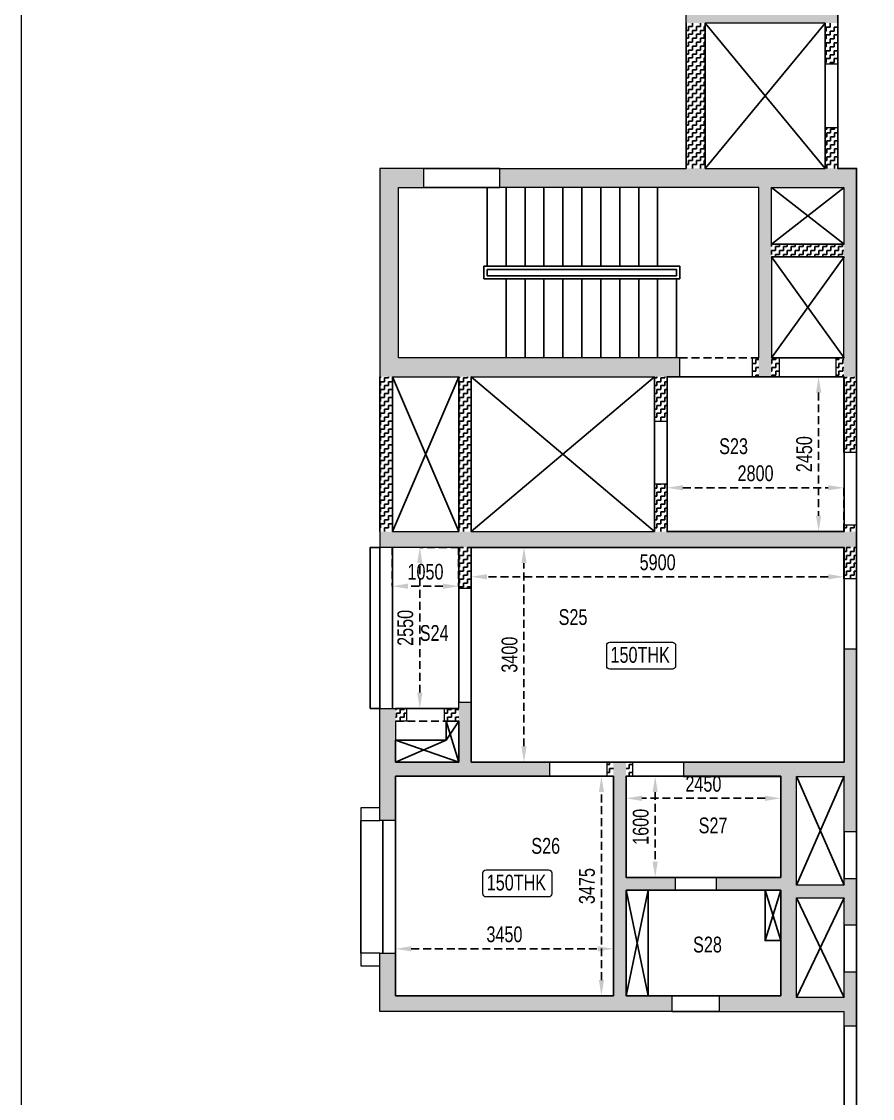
# Model space of a CAD drawing. Header units: millimetres. Extents: x 0 to 40011, y 16 to 56597.
# Drawn here: x 4 to 13475, y 24590 to 41640 of the extents above; entities that cross this region are included whole.
import ezdxf

# ---------------------------------------------------------------- set-up
doc = ezdxf.new("R2010")
doc.units = ezdxf.units.MM
doc.linetypes.add('HIDDEN', pattern=[0.375, 0.25, -0.125])
for name, color, linetype in [('A-STAIRCASE', 8, 'Continuous'), ('RAILING', 6, 'Continuous'), ('S-BEAM', 4, 'HIDDEN'), ('S-BEAM 1', 6, 'Continuous'), ('S-CUTOUT', 25, 'Continuous'), ('S-WALL HATCH', 251, 'Continuous')]:
    doc.layers.add(name, color=color, linetype=linetype)
for name, color, linetype, lineweight in [("S-BEAM NO'S", 2, 'Continuous', 20), ('S-GENERAL', 252, 'Continuous', 20), ('s-text', 20, 'Continuous', 13), ('S-WALL', 100, 'Continuous', 20)]:
    doc.layers.add(name, color=color, linetype=linetype, lineweight=lineweight)
doc.styles.add('Dim.s & Anno.(Misc.)', font='ARIALN.TTF')
doc.styles.add('SOBHA', font='swisscl.ttf')
doc.dimstyles.new('S-100-2', dxfattribs={"dimscale": 100, "dimtxt": 2.5, "dimasz": 2.5, "dimexe": 0, "dimexo": 0, "dimgap": 1, "dimtad": 1, "dimdec": 0, "dimzin": 0, "dimdsep": 46, "dimtxsty": 'SOBHA', "dimcen": 0.0895, "dimclrd": 8, "dimclre": 8, "dimclrt": 2, "dimadec": 0, "dimazin": 0, "dimtfac": 1, "dimtdec": 0, "dimtofl": 0, "dimtmove": 0, "dimatfit": 3, "dimfxl": 0.18, "dimtolj": 1, "dimtzin": 0, "dimlwd": -1, "dimlwe": -1, "dimarcsym": 1})
pattern_1 = [(0, (0, 0), (62.5, 62.5), [62.5, -62.5]), (90, (62.5, 0), (-62.5, 62.5), [62.5, -62.5])]

# ---------------------------------------------------------------- blocks, each defined once
blk = doc.blocks.new('WING 05 TYP WALLS')
at = {"layer": 'S-WALL HATCH', "ltscale": 7.5, "transparency": 33554687}
h = blk.add_hatch(color=251, dxfattribs=at)
h.dxf.hatch_style = 1
h.paths.add_polyline_path([(-602432, -51698), (-600532, -51698), (-600332, -51698), (-600032, -51698), (-600032, -51398), (-600232, -51398), (-602732, -51398), (-602732, -52448), (-602732, -52648), (-602732, -54298), (-602432, -54298), (-600532, -54298), (-600332, -54298), (-600332, -53998), (-600532, -53998), (-602432, -53998)])
h = blk.add_hatch(dxfattribs=at)
h.set_pattern_fill('ZIGZAG', color=251, scale=500)
h.set_pattern_definition([(0, (-602881.83, -54947.9), (62.5, 62.5), [62.5, -62.5]), (90, (-602819.33, -54947.9), (-62.5, 62.5), [62.5, -62.5])])
h.paths.add_polyline_path([(-600332, -54298), (-600532, -54298), (-600532, -54948), (-600332, -54948)])
h.paths.add_polyline_path([(-600332, -53348), (-600532, -53348), (-600532, -53998), (-600332, -53998)])
h.paths.add_polyline_path([(-602732, -52448), (-602882, -52448), (-602882, -52648), (-602732, -52648)])
h.paths.add_polyline_path([(-600332, -51698), (-600532, -51698), (-600532, -52348), (-600332, -52348)])
h = blk.add_hatch(dxfattribs=at)
h.set_pattern_fill('ZIGZAG', color=251, scale=500)
h.set_pattern_definition(pattern_1)
h.paths.add_polyline_path([(-602432, -54298), (-602732, -54298), (-602732, -56598), (-602432, -56598)])
h = blk.add_hatch(dxfattribs=at)
h.set_pattern_fill('ZIGZAG', color=251, scale=500)
h.set_pattern_definition(pattern_1)
h.paths.add_polyline_path([(-600332, -55948), (-600532, -55948), (-600532, -56598), (-600332, -56598)])
h = blk.add_hatch(color=251, dxfattribs=at)
h.dxf.hatch_style = 1
h.paths.add_polyline_path([(-602832, -59598), (-607282, -59598), (-607282, -56898), (-606882, -56898), (-606882, -56598), (-607582, -56598), (-607582, -59898), (-607382, -59898), (-607382, -59898), (-606332, -59898), (-606132, -59898), (-603232, -59898), (-603032, -59898), (-602832, -59898)])
h = blk.add_hatch(color=251, dxfattribs=at)
h.dxf.hatch_style = 1
h.paths.add_polyline_path([(-600032, -56598), (-600332, -56598), (-600532, -56598), (-602432, -56598), (-602732, -56598), (-605682, -56598), (-605682, -56898), (-601582, -56898), (-601582, -59598), (-601582, -59898), (-601382, -59898), (-601382, -59598), (-601382, -57998), (-601382, -57798), (-601382, -56898), (-600232, -56898), (-600232, -57798), (-600232, -57998), (-600232, -59598), (-600232, -59898), (-600032, -59898)])
h = blk.add_hatch(dxfattribs=at)
h.set_pattern_fill('ZIGZAG', color=251, scale=500)
h.set_pattern_definition([(0, (105314.17, -1923.17), (62.5, 62.5), [62.5, -62.5]), (90, (105376.67, -1923.17), (-62.5, 62.5), [62.5, -62.5])])
h.paths.add_polyline_path([(-600232, -57798), (-601382, -57798), (-601382, -57998), (-600232, -57998)], flags=17)
h = blk.add_hatch(dxfattribs=at)
h.set_pattern_fill('ZIGZAG', color=251, scale=500)
h.set_pattern_definition([(0, (-601681.83, -59897.9), (62.5, 62.5), [62.5, -62.5]), (90, (-601619.33, -59897.9), (-62.5, 62.5), [62.5, -62.5])])
h.paths.add_polyline_path([(-601257, -59598), (-601382, -59598), (-601382, -59898), (-601257, -59898)])
h.paths.add_polyline_path([(-601582, -59598), (-601682, -59598), (-601682, -59898), (-601582, -59898)])
h.paths.add_polyline_path([(-600232, -59598), (-600357, -59598), (-600357, -59898), (-600232, -59898)])
h = blk.add_hatch(dxfattribs=at)
h.set_pattern_fill('ZIGZAG', color=251, scale=500)
h.set_pattern_definition(pattern_1)
h.paths.add_polyline_path([(-607382, -59898), (-607582, -59898), (-607582, -62348), (-607382, -62348)])
h = blk.add_hatch(dxfattribs=at)
h.set_pattern_fill('ZIGZAG', color=251, scale=500)
h.set_pattern_definition(pattern_1)
h.paths.add_polyline_path([(-606132, -59898), (-606332, -59898), (-606332, -62348), (-606132, -62348)])
h = blk.add_hatch(dxfattribs=at)
h.set_pattern_fill('ZIGZAG', color=251, scale=500)
h.set_pattern_definition(pattern_1)
h.paths.add_polyline_path([(-603032, -59898), (-603232, -59898), (-603232, -60598), (-603032, -60598)])
h = blk.add_hatch(dxfattribs=at)
h.set_pattern_fill('ZIGZAG', color=251, scale=500)
h.set_pattern_definition(pattern_1)
h.paths.add_polyline_path([(-600032, -59898), (-600232, -59898), (-600232, -61098), (-600032, -61098)])
h = blk.add_hatch(dxfattribs=at)
h.set_pattern_fill('ZIGZAG', color=251, scale=500)
h.set_pattern_definition(pattern_1)
h.paths.add_polyline_path([(-603032, -61598), (-603232, -61598), (-603232, -62348), (-603032, -62348)])
h = blk.add_hatch(color=251, dxfattribs=at)
h.dxf.hatch_style = 1
h.paths.add_polyline_path([(-600032, -62348), (-600232, -62348), (-603032, -62348), (-603232, -62348), (-606132, -62348), (-606332, -62348), (-607382, -62348), (-607582, -62348), (-607582, -62598), (-606332, -62598), (-606132, -62598), (-600232, -62598), (-600032, -62598)])
h = blk.add_hatch(dxfattribs=at)
h.set_pattern_fill('ZIGZAG', color=251, scale=500)
h.set_pattern_definition(pattern_1)
h.paths.add_polyline_path([(-600032, -62248), (-600232, -62248), (-600232, -62348), (-600032, -62348)])
h = blk.add_hatch(dxfattribs=at)
h.set_pattern_fill('ZIGZAG', color=251, scale=500)
h.set_pattern_definition(pattern_1)
h.paths.add_polyline_path([(-606132, -62598), (-606332, -62598), (-606332, -63248), (-606132, -63248)])
h = blk.add_hatch(dxfattribs=at)
h.set_pattern_fill('ZIGZAG', color=251, scale=500)
h.set_pattern_definition(pattern_1)
h.paths.add_polyline_path([(-600032, -62598), (-600232, -62598), (-600232, -63098), (-600032, -63098)])
h = blk.add_hatch(color=251, dxfattribs=at)
h.dxf.hatch_style = 1
h.paths.add_polyline_path([(-600032, -67848), (-600232, -67848), (-600232, -67948), (-600982, -67948), (-600982, -66223), (-600232, -66223), (-600232, -67098), (-600032, -67098), (-600032, -65998), (-600032, -64208), (-600232, -64208), (-600232, -65998), (-601232, -65998), (-602772, -65998), (-602772, -66223), (-601232, -66223), (-601232, -66248), (-601232, -67823), (-602257, -67823), (-602257, -68023), (-601232, -68023), (-601232, -69698), (-602207, -69698), (-602207, -69948), (-601232, -69948), (-600982, -69948), (-600232, -69948), (-600232, -70173), (-600032, -70173), (-600032, -69323), (-600232, -69323), (-600232, -69723), (-600982, -69723), (-600982, -68148), (-600232, -68148), (-600232, -68573), (-600032, -68573)])
h = blk.add_hatch(color=251, dxfattribs=at)
h.dxf.hatch_style = 1
h.paths.add_polyline_path([(-604892, -65998), (-606132, -65998), (-606132, -65048), (-606332, -65048), (-606332, -65148), (-606332, -65348), (-606332, -65998), (-607332, -65998), (-607332, -65348), (-607332, -65148), (-607582, -65148), (-607582, -65998), (-607582, -66223), (-607582, -66923), (-607332, -66923), (-607332, -66223), (-604892, -66223)])
h = blk.add_hatch(dxfattribs=at)
h.set_pattern_fill('ZIGZAG', color=251, scale=500)
h.set_pattern_definition(pattern_1)
h.paths.add_polyline_path([(-607157, -65148), (-607332, -65148), (-607332, -65348), (-607157, -65348)], flags=17)
h = blk.add_hatch(dxfattribs=at)
h.set_pattern_fill('ZIGZAG', color=251, scale=500)
h.set_pattern_definition(pattern_1)
h.paths.add_polyline_path([(-606332, -65148), (-606557, -65148), (-606557, -65348), (-606332, -65348)], flags=17)
h = blk.add_hatch(color=251, dxfattribs=at)
h.dxf.hatch_style = 1
h.paths.add_polyline_path([(-602957, -69698), (-603682, -69698), (-603682, -68023), (-602907, -68023), (-602907, -67823), (-603682, -67823), (-603682, -66223), (-603682, -65998), (-603882, -65998), (-603882, -66223), (-603882, -69698), (-607332, -69698), (-607332, -69023), (-607582, -69023), (-607582, -69698), (-607582, -69948), (-603682, -69948), (-602957, -69948)])
h = blk.add_hatch(dxfattribs=at)
h.set_pattern_fill('ZIGZAG', color=251, scale=500)
h.set_pattern_definition(pattern_1)
h.paths.add_polyline_path([(-603882, -65998), (-603982, -65998), (-603982, -66223), (-603882, -66223)], flags=17)
h = blk.add_hatch(dxfattribs=at)
h.set_pattern_fill('ZIGZAG', color=251, scale=500)
h.set_pattern_definition(pattern_1)
h.paths.add_polyline_path([(-603582, -65998), (-603682, -65998), (-603682, -66223), (-603582, -66223)], flags=17)
at = {"layer": 'S-WALL'}
for p, q in [((-607582, -56598), (-607582, -62598)), ((-606882, -56598), (-607582, -56598)), ((-606882, -56898), (-606882, -56598)), ((-607282, -56898), (-606882, -56898)), ((-607282, -59598), (-607282, -56898)), ((-602832, -59598), (-607282, -59598)), ((-602832, -59898), (-602832, -59598)), ((-607382, -62348), (-607382, -59898)), ((-607382, -59898), (-606332, -59898)), ((-606332, -59898), (-606332, -62348)), ((-606132, -62348), (-606132, -59898)), ((-606132, -59898), (-603232, -59898)), ((-603232, -59898), (-603232, -60598)), ((-603032, -60598), (-603032, -59898)), ((-603032, -59898), (-602832, -59898)), ((-603232, -60598), (-603032, -60598)), ((-603032, -61598), (-603232, -61598)), ((-603232, -61598), (-603232, -62348)), ((-603032, -62348), (-603032, -61598)), ((-607382, -62348), (-606332, -62348)), ((-606132, -62348), (-603232, -62348)), ((-603032, -62348), (-600232, -62348)), ((-600032, -62248), (-600232, -62248)), ((-600232, -62248), (-600232, -62348)), ((-600032, -62348), (-600032, -62248)), ((-600032, -62348), (-600032, -62598)), ((-606332, -62598), (-607582, -62598)), ((-606332, -63248), (-606332, -62598)), ((-600232, -62598), (-606132, -62598)), ((-606132, -62598), (-606132, -63248)), ((-600232, -63098), (-600232, -62598)), ((-600032, -62598), (-600032, -63098)), ((-606132, -63248), (-606332, -63248)), ((-600032, -63098), (-600232, -63098))]:
    blk.add_line(p, q, dxfattribs=at)
for points in [[(-600332, -53348), (-600332, -54948), (-600532, -54948), (-600532, -54298), (-602432, -54298), (-602432, -56598), (-600532, -56598), (-600532, -55948), (-600332, -55948), (-600332, -56598), (-600032, -56598), (-600032, -61098), (-600232, -61098), (-600232, -59898), (-600357, -59898), (-600357, -59598), (-600232, -59598), (-600232, -57998), (-601382, -57998), (-601382, -59598), (-601257, -59598), (-601257, -59898), (-601682, -59898), (-601682, -59598), (-601582, -59598), (-601582, -56898), (-605682, -56898), (-605682, -56598), (-602732, -56598), (-602732, -52648)], [(-600982, -68148), (-600232, -68148), (-600232, -68573), (-600032, -68573), (-600032, -67848), (-600232, -67848), (-600232, -67948), (-600982, -67948), (-600982, -66223), (-600232, -66223), (-600232, -67098), (-600032, -67098), (-600032, -65998), (-600032, -64208), (-600232, -64208), (-600232, -65998), (-601232, -65998), (-602772, -65998), (-602772, -66223), (-601232, -66223), (-601232, -66248), (-601232, -67823), (-602257, -67823), (-602257, -68023), (-601232, -68023), (-601232, -69698), (-602207, -69698), (-602207, -69948), (-601232, -69948), (-600982, -69948), (-600232, -69948), (-600232, -70173), (-600032, -70173), (-600032, -69323), (-600232, -69323), (-600232, -69723), (-600982, -69723), (-600982, -68148)]]:
    blk.add_lwpolyline(points, dxfattribs=at)
for points in [[(-600232, -56898), (-600232, -57798), (-601382, -57798), (-601382, -56898)], [(-604892, -66223), (-607332, -66223), (-607332, -66923), (-607582, -66923), (-607582, -66223), (-607582, -65998), (-607582, -65148), (-607157, -65148), (-607157, -65348), (-607332, -65348), (-607332, -65998), (-606332, -65998), (-606332, -65348), (-606557, -65348), (-606557, -65148), (-606332, -65148), (-606332, -65048), (-606132, -65048), (-606132, -65998), (-604892, -65998)], [(-602907, -67823), (-602907, -68023), (-603682, -68023), (-603682, -69698), (-602957, -69698), (-602957, -69948), (-603682, -69948), (-607582, -69948), (-607582, -69698), (-607582, -69023), (-607332, -69023), (-607332, -69698), (-603882, -69698), (-603882, -66223), (-603982, -66223), (-603982, -65998), (-603682, -65998), (-603582, -65998), (-603582, -66223), (-603682, -66223), (-603682, -66223), (-603682, -67823)]]:
    blk.add_lwpolyline(points, close=True, dxfattribs=at)
blk = doc.blocks.new('*D256')
at = {"layer": 'Defpoints', "color": 0, "linetype": 'Continuous', "ltscale": 500, "transparency": 16777216}
for p in [(13024, 34258), (10224, 33565), (13024, 33565)]:
    blk.add_point(p, dxfattribs=at)
at = {"layer": 'S-BEAM', "color": 8, "ltscale": 500, "transparency": 16777216}
for p, q in [((10224, 33565), (10224, 34258)), ((10474, 34258), (12774, 34258)), ((13024, 33565), (13024, 34258))]:
    blk.add_line(p, q, dxfattribs=at)
at = {"layer": 'S-BEAM', "color": 8, "linetype": 'Continuous', "ltscale": 500, "transparency": 16777216}
for points in [[(10474, 34300), (10474, 34217), (10224, 34258)], [(12774, 34300), (12774, 34217), (13024, 34258)]]:
    blk.add_solid(points, dxfattribs=at)
at = {"layer": 'S-BEAM', "color": 2, "linetype": 'Continuous', "ltscale": 500, "transparency": 16777216, "insert": (11624, 34486), "char_height": 250, "attachment_point": 5, "style": 'SOBHA'}
blk.add_mtext('\\A1;2800', dxfattribs=at)
blk = doc.blocks.new('*D257')
at = {"layer": 'Defpoints', "color": 0, "linetype": 'Continuous', "ltscale": 500, "transparency": 16777216}
for p in [(13024, 36015), (12623, 33565), (13024, 33565)]:
    blk.add_point(p, dxfattribs=at)
at = {"layer": 'S-BEAM', "color": 8, "ltscale": 500, "transparency": 16777216}
for p, q in [((13024, 36015), (12623, 36015)), ((12623, 35765), (12623, 33815)), ((13024, 33565), (12623, 33565))]:
    blk.add_line(p, q, dxfattribs=at)
at = {"layer": 'S-BEAM', "color": 8, "linetype": 'Continuous', "ltscale": 500, "transparency": 16777216}
for points in [[(12581, 35765), (12665, 35765), (12623, 36015)], [(12581, 33815), (12665, 33815), (12623, 33565)]]:
    blk.add_solid(points, dxfattribs=at)
at = {"layer": 'S-BEAM', "color": 2, "linetype": 'Continuous', "ltscale": 500, "transparency": 16777216, "insert": (12395, 34790), "char_height": 250, "attachment_point": 5, "rotation": 90, "style": 'SOBHA'}
blk.add_mtext('\\A1;2450', dxfattribs=at)
blk = doc.blocks.new('*D258')
at = {"layer": 'Defpoints', "color": 0, "linetype": 'Continuous', "ltscale": 500, "transparency": 16777216}
for p in [(7124, 33315), (13024, 33315), (7124, 32849)]:
    blk.add_point(p, dxfattribs=at)
at = {"layer": 'S-BEAM', "color": 8, "ltscale": 500, "transparency": 16777216}
for p, q in [((7124, 33315), (7124, 32849)), ((13024, 33315), (13024, 32849)), ((12774, 32849), (7374, 32849))]:
    blk.add_line(p, q, dxfattribs=at)
at = {"layer": 'S-BEAM', "color": 8, "linetype": 'Continuous', "ltscale": 500, "transparency": 16777216}
for points in [[(7374, 32890), (7374, 32807), (7124, 32849)], [(12774, 32890), (12774, 32807), (13024, 32849)]]:
    blk.add_solid(points, dxfattribs=at)
at = {"layer": 'S-BEAM', "color": 2, "linetype": 'Continuous', "ltscale": 500, "transparency": 16777216, "insert": (10074, 33077), "char_height": 250, "attachment_point": 5, "style": 'SOBHA'}
blk.add_mtext('\\A1;5900', dxfattribs=at)
blk = doc.blocks.new('*D259')
at = {"layer": 'Defpoints', "color": 0, "linetype": 'Continuous', "ltscale": 500, "transparency": 16777216}
for p in [(7124, 33315), (7958, 33315), (7124, 29915)]:
    blk.add_point(p, dxfattribs=at)
at = {"layer": 'S-BEAM', "color": 8, "ltscale": 500, "transparency": 16777216}
for p, q in [((7124, 33315), (7958, 33315)), ((7958, 30165), (7958, 33065)), ((7124, 29915), (7958, 29915))]:
    blk.add_line(p, q, dxfattribs=at)
at = {"layer": 'S-BEAM', "color": 8, "linetype": 'Continuous', "ltscale": 500, "transparency": 16777216}
for points in [[(7917, 33065), (8000, 33065), (7958, 33315)], [(7917, 30165), (8000, 30165), (7958, 29915)]]:
    blk.add_solid(points, dxfattribs=at)
at = {"layer": 'S-BEAM', "color": 2, "linetype": 'Continuous', "ltscale": 500, "transparency": 16777216, "insert": (7730, 31615), "char_height": 250, "attachment_point": 5, "rotation": 90, "style": 'SOBHA'}
blk.add_mtext('\\A1;3400', dxfattribs=at)
blk = doc.blocks.new('*D260')
at = {"layer": 'Defpoints', "color": 0, "linetype": 'Continuous', "ltscale": 500, "transparency": 16777216}
for p in [(6309, 33315), (6924, 33315), (6924, 30765)]:
    blk.add_point(p, dxfattribs=at)
at = {"layer": 'S-BEAM', "color": 8, "ltscale": 500, "transparency": 16777216}
for p, q in [((6924, 33315), (6309, 33315)), ((6309, 31015), (6309, 33065)), ((6924, 30765), (6309, 30765))]:
    blk.add_line(p, q, dxfattribs=at)
at = {"layer": 'S-BEAM', "color": 8, "linetype": 'Continuous', "ltscale": 500, "transparency": 16777216}
for points in [[(6267, 33065), (6351, 33065), (6309, 33315)], [(6267, 31015), (6351, 31015), (6309, 30765)]]:
    blk.add_solid(points, dxfattribs=at)
at = {"layer": 'S-BEAM', "color": 2, "linetype": 'Continuous', "ltscale": 500, "transparency": 16777216, "insert": (6081, 32040), "char_height": 250, "attachment_point": 5, "rotation": 90, "style": 'SOBHA'}
blk.add_mtext('\\A1;2550', dxfattribs=at)
blk = doc.blocks.new('*D261')
at = {"layer": 'Defpoints', "color": 0, "linetype": 'Continuous', "ltscale": 500, "transparency": 16777216}
for p in [(5874, 33315), (6924, 33315), (5874, 32699)]:
    blk.add_point(p, dxfattribs=at)
at = {"layer": 'S-BEAM', "color": 8, "ltscale": 500, "transparency": 16777216}
for p, q in [((5874, 33315), (5874, 32699)), ((6924, 33315), (6924, 32699)), ((6674, 32699), (6124, 32699))]:
    blk.add_line(p, q, dxfattribs=at)
at = {"layer": 'S-BEAM', "color": 8, "linetype": 'Continuous', "ltscale": 500, "transparency": 16777216}
for points in [[(6124, 32741), (6124, 32658), (5874, 32699)], [(6674, 32741), (6674, 32658), (6924, 32699)]]:
    blk.add_solid(points, dxfattribs=at)
at = {"layer": 'S-BEAM', "color": 2, "linetype": 'Continuous', "ltscale": 500, "transparency": 16777216, "insert": (6399, 32927), "char_height": 250, "attachment_point": 5, "style": 'SOBHA'}
blk.add_mtext('\\A1;1050', dxfattribs=at)
blk = doc.blocks.new('*D262')
at = {"layer": 'Defpoints', "color": 0, "linetype": 'Continuous', "ltscale": 500, "transparency": 16777216}
for p in [(9574, 29690), (9574, 28090), (10035, 28090)]:
    blk.add_point(p, dxfattribs=at)
at = {"layer": 'S-BEAM', "color": 8, "ltscale": 500, "transparency": 16777216}
for p, q in [((9574, 29690), (10035, 29690)), ((10035, 29440), (10035, 28340)), ((9574, 28090), (10035, 28090))]:
    blk.add_line(p, q, dxfattribs=at)
at = {"layer": 'S-BEAM', "color": 8, "linetype": 'Continuous', "ltscale": 500, "transparency": 16777216}
for points in [[(9993, 29440), (10077, 29440), (10035, 29690)], [(9993, 28340), (10077, 28340), (10035, 28090)]]:
    blk.add_solid(points, dxfattribs=at)
at = {"layer": 'S-BEAM', "color": 2, "linetype": 'Continuous', "ltscale": 500, "transparency": 16777216, "insert": (9807, 28890), "char_height": 250, "attachment_point": 5, "rotation": 90, "style": 'SOBHA'}
blk.add_mtext('\\A1;1600', dxfattribs=at)
blk = doc.blocks.new('*D263')
at = {"layer": 'Defpoints', "color": 0, "linetype": 'Continuous', "ltscale": 500, "transparency": 16777216}
for p in [(9574, 29690), (12024, 29690), (9574, 29342)]:
    blk.add_point(p, dxfattribs=at)
at = {"layer": 'S-BEAM', "color": 8, "ltscale": 500, "transparency": 16777216}
for p, q in [((9574, 29690), (9574, 29342)), ((12024, 29690), (12024, 29342)), ((11774, 29342), (9824, 29342))]:
    blk.add_line(p, q, dxfattribs=at)
at = {"layer": 'S-BEAM', "color": 8, "linetype": 'Continuous', "ltscale": 500, "transparency": 16777216}
for points in [[(9824, 29383), (9824, 29300), (9574, 29342)], [(11774, 29383), (11774, 29300), (12024, 29342)]]:
    blk.add_solid(points, dxfattribs=at)
at = {"layer": 'S-BEAM', "color": 2, "linetype": 'Continuous', "ltscale": 500, "transparency": 16777216, "insert": (10799, 29570), "char_height": 250, "attachment_point": 5, "style": 'SOBHA'}
blk.add_mtext('\\A1;2450', dxfattribs=at)
blk = doc.blocks.new('*D264')
at = {"layer": 'Defpoints', "color": 0, "linetype": 'Continuous', "ltscale": 500, "transparency": 16777216}
for p in [(9184, 29690), (9374, 29690), (9374, 26215)]:
    blk.add_point(p, dxfattribs=at)
at = {"layer": 'S-BEAM', "color": 8, "ltscale": 500, "transparency": 16777216}
for p, q in [((9374, 29690), (9184, 29690)), ((9184, 26465), (9184, 29440)), ((9374, 26215), (9184, 26215))]:
    blk.add_line(p, q, dxfattribs=at)
at = {"layer": 'S-BEAM', "color": 8, "linetype": 'Continuous', "ltscale": 500, "transparency": 16777216}
for points in [[(9143, 29440), (9226, 29440), (9184, 29690)], [(9143, 26465), (9226, 26465), (9184, 26215)]]:
    blk.add_solid(points, dxfattribs=at)
at = {"layer": 'S-BEAM', "color": 2, "linetype": 'Continuous', "ltscale": 500, "transparency": 16777216, "insert": (8956, 27952), "char_height": 250, "attachment_point": 5, "rotation": 90, "style": 'SOBHA'}
blk.add_mtext('\\A1;3475', dxfattribs=at)
blk = doc.blocks.new('*D265')
at = {"layer": 'Defpoints', "color": 0, "linetype": 'Continuous', "ltscale": 500, "transparency": 16777216}
for p in [(9374, 26959), (5924, 26215), (9374, 26215)]:
    blk.add_point(p, dxfattribs=at)
at = {"layer": 'S-BEAM', "color": 8, "ltscale": 500, "transparency": 16777216}
for p, q in [((5924, 26215), (5924, 26959)), ((6174, 26959), (9124, 26959)), ((9374, 26215), (9374, 26959))]:
    blk.add_line(p, q, dxfattribs=at)
at = {"layer": 'S-BEAM', "color": 8, "linetype": 'Continuous', "ltscale": 500, "transparency": 16777216}
for points in [[(6174, 27000), (6174, 26917), (5924, 26959)], [(9124, 27000), (9124, 26917), (9374, 26959)]]:
    blk.add_solid(points, dxfattribs=at)
at = {"layer": 'S-BEAM', "color": 2, "linetype": 'Continuous', "ltscale": 500, "transparency": 16777216, "insert": (7649, 27187), "char_height": 250, "attachment_point": 5, "style": 'SOBHA'}
blk.add_mtext('\\A1;3450', dxfattribs=at)

msp = doc.modelspace()

# ---------------------------------------------------------------- linework, layer by layer
at = {"layer": 'A-STAIRCASE', "color": 252, "ltscale": 200}
for p, q in [((7374.4, 37764.6), (7374.4, 39014.6)), ((7674.4, 37764.6), (7674.4, 39014.6)), ((7974.4, 37764.6), (7974.4, 39014.6)), ((8274.4, 37764.6), (8274.4, 39014.6)), ((8574.4, 37764.6), (8574.4, 39014.6)), ((8874.4, 37764.6), (8874.4, 39014.6)), ((9174.4, 37764.6), (9174.4, 39014.6)), ((9474.4, 37764.6), (9474.4, 39014.6)), ((9774.4, 37764.6), (9774.4, 39014.6)), ((10074.4, 37764.6), (10074.4, 39014.6)), ((7674.4, 37564.6), (7674.4, 36314.6)), ((7974.4, 37564.6), (7974.4, 36314.6)), ((8274.4, 37564.6), (8274.4, 36314.6)), ((8574.4, 37564.6), (8574.4, 36314.6)), ((8874.4, 37564.6), (8874.4, 36314.6)), ((9174.4, 37564.6), (9174.4, 36314.6)), ((9474.4, 37564.6), (9474.4, 36314.6)), ((9774.4, 37564.6), (9774.4, 36314.6)), ((10074.4, 37564.6), (10074.4, 36314.6)), ((10374.4, 37564.6), (10374.4, 36314.6))]:
    msp.add_line(p, q, dxfattribs=at)
at = {"layer": 'RAILING', "color": 252, "ltscale": 200}
for p, q in [((7324.4, 37564.6, 0), (7324.4, 37764.6, 0)), ((7324.4, 37764.6, 0), (10424.4, 37764.6, 0)), ((7374.4, 37614.6, 0), (7374.4, 37714.6, 0)), ((7374.4, 37714.6, 0), (10374.4, 37714.6, 0)), ((10374.4, 37714.6, 0), (10374.4, 37614.6, 0)), ((10424.4, 37764.6, 0), (10424.4, 37564.6, 0)), ((10424.4, 37564.6, 0), (7324.4, 37564.6, 0)), ((10374.4, 37614.6, 0), (7374.4, 37614.6, 0))]:
    msp.add_line(p, q, dxfattribs=at)
at = {"layer": 'S-BEAM', "ltscale": 500}
for p, q in [((12924.4, 39314.6), (12924.4, 41614.6)), ((11674.4, 36314.6), (10424.4, 36314.6)), ((10224.4, 33564.6), (10224.4, 36014.6)), ((11674.4, 36014.6), (10424.4, 36014.6)), ((13024.4, 36014.6), (11874.4, 36014.6)), ((13024.4, 33564.6), (13024.4, 36014.6)), ((13224.4, 33564.6), (13224.4, 36014.6)), ((7124.4, 30864.6), (7124.4, 33314.6)), ((13024.4, 31704.6), (13024.4, 33314.6)), ((13224.4, 31704.6), (13224.4, 33314.6)), ((5924.4, 30564.6), (6924.4, 30564.6)), ((9374.4, 29914.6), (8364.4, 29914.6)), ((10484.4, 29914.6), (9574.4, 29914.6)), ((9374.4, 29689.6), (8364.4, 29689.6)), ((13224.4, 28064.6), (13224.4, 28814.6)), ((10349.4, 27889.6), (10999.4, 27889.6)), ((13224.4, 26589.6), (13224.4, 27339.6)), ((10299.4, 26214.6), (11049.4, 26214.6)), ((13224.4, 24314.6), (13224.4, 25739.6))]:
    msp.add_line(p, q, dxfattribs=at)
at = {"layer": 'S-BEAM', "color": 1, "linetype": 'Continuous', "ltscale": 500}
for p, q in [((10299.4, 25964.6), (11049.4, 25964.6)), ((13024.4, 24314.6), (13024.4, 25739.6))]:
    msp.add_line(p, q, dxfattribs=at)
at = {"layer": 'S-BEAM', "color": 41, "linetype": 'Continuous', "ltscale": 500, "true_color": 0xf4ee51}
for points in [[(13224.4, 16714.6), (13224.4, 39314.6), (12924.4, 39314.6), (12924.4, 44214.6), (13224.4, 44214.6), (13224.4, 48889.6), (16324.4, 48889.6), (16324.4, 47389.6), (14724.4, 47389.6), (14724.4, 37514.6), (16274.4, 37514.6), (16274.4, 36014.6), (14724.4, 36014.6), (14724.4, 24414.6)], [(9961.9, 27889.6), (11774.4, 27889.6), (11774.4, 27089.6), (12024.4, 27089.6), (12024.4, 26214.6), (9936.9, 26214.6), (9925, 26212.1), (9924.4, 27889.6), (9961.9, 27889.6)]]:
    msp.add_lwpolyline(points, dxfattribs=at)
for points in [[(13024.4, 36014.6), (12899.4, 36014.6), (11874.4, 36014.6), (11574.4, 36014.6), (10424.4, 36014.6), (10224.4, 36014.6), (10224.4, 35314.6), (10224.4, 33564.6), (13024.4, 33564.6), (13024.4, 33664.6)], [(13024.4, 31704.6), (13024.4, 33314.6), (7124.4, 33314.6), (7124.4, 32664.6), (7124.4, 30864.6), (7124.4, 29914.6), (8364.4, 29914.6), (9374.4, 29914.6), (9574.4, 29914.6), (9674.4, 29914.6), (10484.4, 29914.6), (12024.4, 29914.6), (13024.4, 29914.6)], [(9374.4, 29689.6), (9274.4, 29689.6), (8364.4, 29689.6), (5924.4, 29689.6), (5924.4, 28989.6), (5924.4, 26889.6), (5924.4, 26214.6), (9374.4, 26214.6)], [(12024.4, 29664.6), (12024.4, 29689.6), (10484.4, 29689.6), (9574.4, 29689.6), (9574.4, 28089.6), (10349.4, 28089.6), (10999.4, 28089.6), (12024.4, 28089.6)], [(11774.4, 27889.6), (10999.4, 27889.6), (9961.9, 27889.6), (9924.4, 27889.6), (9925, 26214.6), (10299.4, 26214.6), (12024.4, 26214.6), (12024.4, 27089.6), (11774.4, 27089.6)]]:
    msp.add_lwpolyline(points, close=True, dxfattribs=at)
at = {"layer": 'S-BEAM 1', "color": 1}
for p, q in [((10524.4, 41614.6), (10524.4, 39314.6)), ((10824.4, 41614.6), (10824.4, 39314.6)), ((12724.4, 39314.6), (12724.4, 41614.6)), ((7574.4, 39314.6), (6374.4, 39314.6)), ((7574.4, 39014.6), (6374.4, 39014.6)), ((13024.4, 38114.6), (11874.4, 38114.6)), ((13024.4, 37914.6), (11874.4, 37914.6)), ((13024.4, 36314.6), (11874.4, 36314.6)), ((5674.4, 33564.6), (5674.4, 36014.6)), ((5874.4, 33564.6), (5874.4, 36014.6)), ((6924.4, 33564.6), (6924.4, 36014.6)), ((7124.4, 33564.6), (7124.4, 36014.6)), ((10024.4, 33564.6), (10024.4, 36014.6)), ((5674.4, 30764.6), (5674.4, 33314.6)), ((5874.4, 30764.6), (5874.4, 33314.6)), ((6924.4, 30864.6), (6924.4, 33314.6)), ((5924.4, 30764.6), (6924.4, 30764.6)), ((10484.4, 29689.6), (9574.4, 29689.6)), ((5374.4, 26889.6), (5374.4, 28989.6)), ((5724.4, 26889.6), (5724.4, 28989.6)), ((5924.4, 26889.6), (5924.4, 28989.6)), ((13024.4, 28064.6), (13024.4, 28814.6)), ((10349.4, 28089.6), (10999.4, 28089.6)), ((13024.4, 26589.6), (13024.4, 27339.6))]:
    msp.add_line(p, q, dxfattribs=at)
msp.add_lwpolyline([(5674.4, 30764.6), (5524.4, 30764.6), (5524.4, 33314.3), (5674.4, 33314.3)], dxfattribs=at)
for points in [[(5924.4, 29914.6), (5924.4, 30264.6), (6724.4, 30264.6), (6724.4, 30564.6), (6924.4, 30564.6), (6924.4, 29914.6)], [(9574.4, 27889.6), (9574.4, 26214.6), (9924.4, 26214.6), (9924.4, 26414.6), (9924.4, 26414.6), (9924.4, 27889.6)], [(12024.4, 27889.6), (12024.4, 27089.6), (11774.4, 27089.6), (11774.4, 27889.6)]]:
    msp.add_lwpolyline(points, close=True, dxfattribs=at)
at = {"layer": 'S-CUTOUT', "color": 35}
for p, q in [((10824.4, 41614.6), (12724.4, 39314.6)), ((12724.4, 41614.6), (10824.4, 39314.6)), ((11874.4, 39014.6), (13024.4, 38114.6)), ((13024.4, 39014.6), (11874.4, 38114.6)), ((13024.4, 37914.6), (11874.4, 36314.6)), ((11874.4, 37914.6), (13024.4, 36314.6)), ((6924.4, 36014.6), (5874.4, 33564.8)), ((5874.4, 36014.6), (6924.4, 33564.6)), ((10024.4, 36014.6), (7124.4, 33564.6)), ((7124.4, 36014.6), (10024.4, 33564.6)), ((6724.4, 30264.6), (6924.4, 30564.6)), ((6724.4, 30564.6), (6924.4, 29914.6)), ((6724.4, 30264.6), (5924.4, 29914.6)), ((5924.4, 30264.6), (6924.4, 29914.6)), ((13024.4, 29689.6), (12274.4, 27964.6)), ((12274.4, 29689.6), (13024.4, 27964.6)), ((9924.4, 27889.6), (9574.4, 26214.6)), ((9924.4, 26214.6), (9574.4, 27889.6)), ((12024.4, 27889.6), (11774.4, 27089.6)), ((11774.4, 27889.6), (12024.4, 27089.6)), ((13024.4, 27764.6), (12274.4, 26189.6)), ((12274.4, 27764.6), (13024.4, 26189.6))]:
    msp.add_line(p, q, dxfattribs=at)
at = {"layer": 'S-GENERAL', "color": 252, "ltscale": 7.5}
msp.add_lwpolyline([(4.2, 56596.8), (40010.7, 56596.8), (40010.7, 16.2), (4.2, 16.2)], close=True, dxfattribs=at)
at = {"layer": 'S-GENERAL', "color": 160}
for points in [[(9317.6, 31814.6), (10308.2, 31814.6, -0.4142136), (10358.2, 31764.6), (10358.2, 31435.8, -0.4142136), (10308.2, 31385.8), (9317.6, 31385.8, -0.4142136), (9267.6, 31435.8), (9267.6, 31764.6, -0.4142136)], [(7358.4, 28209.3), (8349, 28209.3, -0.4142136), (8399, 28159.3), (8399, 27830.4, -0.4142136), (8349, 27780.4), (7358.4, 27780.4, -0.4142136), (7308.4, 27830.4), (7308.4, 28159.3, -0.4142136)]]:
    msp.add_lwpolyline(points, format="xyb", close=True, dxfattribs=at)
at = {"layer": 'S-WALL'}
for points in [[(5674.4, 29189.6), (5374.4, 29189.6), (5374.4, 28989.6), (5674.4, 28989.6)], [(5674.4, 26889.6), (5374.4, 26889.6), (5374.4, 26689.6), (5674.4, 26689.6)]]:
    msp.add_lwpolyline(points, close=True, dxfattribs=at)

# ---------------------------------------------------------------- block references
at = {"layer": 'S-BEAM 1', "color": 1}
msp.add_blockref('WING 05 TYP WALLS', (613256.3, 95912.5), dxfattribs=at)

# ---------------------------------------------------------------- texts
at = {"layer": "S-BEAM NO'S", "color": 3, "linetype": 'Continuous', "style": 'SOBHA'}
for s, p in [('S23', (11048.3, 34791.6, 0)), ('S25', (8506.8, 32086.1, 0)), ('S24', (6308.3, 31834.1, 0)), ('S27', (10723.3, 28787.6, 0)), ('S26', (8074.3, 28463.6, 0)), ('S28', (10635.3, 26901.1, 0))]:
    msp.add_text(s, height=250, dxfattribs=at).set_placement(p)
at = {"layer": 's-text', "color": 2, "char_height": 250, "width": 3976.363, "attachment_point": 1, "style": 'Dim.s & Anno.(Misc.)'}
for insert in [(9328, 31737.6, -416), (7368.8, 28132.2, -416)]:
    msp.add_mtext('{\\fSwis721 LtCn BT|b0|i0|c0|p34;150THK }', dxfattribs=dict(at, insert=insert))

# ---------------------------------------------------------------- dimensions: what is measured, and where the dimension line sits
at = {"layer": 'S-BEAM', "color": 41, "linetype": 'Continuous', "ltscale": 500, "true_color": 0xf4ee51}
for base, p1, p2, picture, middle in [((12622.9, 33564.6), (13024.4, 36014.6), (13024.4, 33564.6), '*D257', (12394.9, 34789.6)), ((6308.9, 33314.6), (6924.4, 30764.6), (6924.4, 33314.6), '*D260', (6080.9, 32039.6)), ((7958.4, 33314.6), (7124.4, 29914.6), (7124.4, 33314.6), '*D259', (7730.2, 31614.6)), ((9184.4, 29689.6), (9374.4, 26214.6), (9374.4, 29689.6), '*D264', (8956.2, 27952.1)), ((10034.9, 28089.6), (9574.4, 29689.6), (9574.4, 28089.6), '*D262', (9806.9, 28889.6))]:
    dim = msp.add_linear_dim(base=base, p1=p1, p2=p2, angle=90, dimstyle='S-100-2', dxfattribs=at)
    dim.commit()
    dim.dimension.update_dxf_attribs({"geometry": picture, "text_midpoint": middle})
for base, p1, p2, picture, middle in [((13024.4, 34258.3), (10224.4, 33564.6), (13024.4, 33564.6), '*D256', (11624.4, 34486.3)), ((5874.4, 32699.3), (6924.4, 33314.6), (5874.4, 33314.6), '*D261', (6399.4, 32927.3)), ((7124.4, 32848.8), (13024.4, 33314.6), (7124.4, 33314.6), '*D258', (10074.4, 33076.8)), ((9574.4, 29341.8), (12024.4, 29689.6), (9574.4, 29689.6), '*D263', (10799.4, 29569.8)), ((9374.4, 26958.8), (5924.4, 26214.6), (9374.4, 26214.6), '*D265', (7649.4, 27187))]:
    dim = msp.add_linear_dim(base=base, p1=p1, p2=p2, dimstyle='S-100-2', dxfattribs=at)
    dim.commit()
    dim.dimension.update_dxf_attribs({"geometry": picture, "text_midpoint": middle})

doc.saveas('drawing.dxf')
